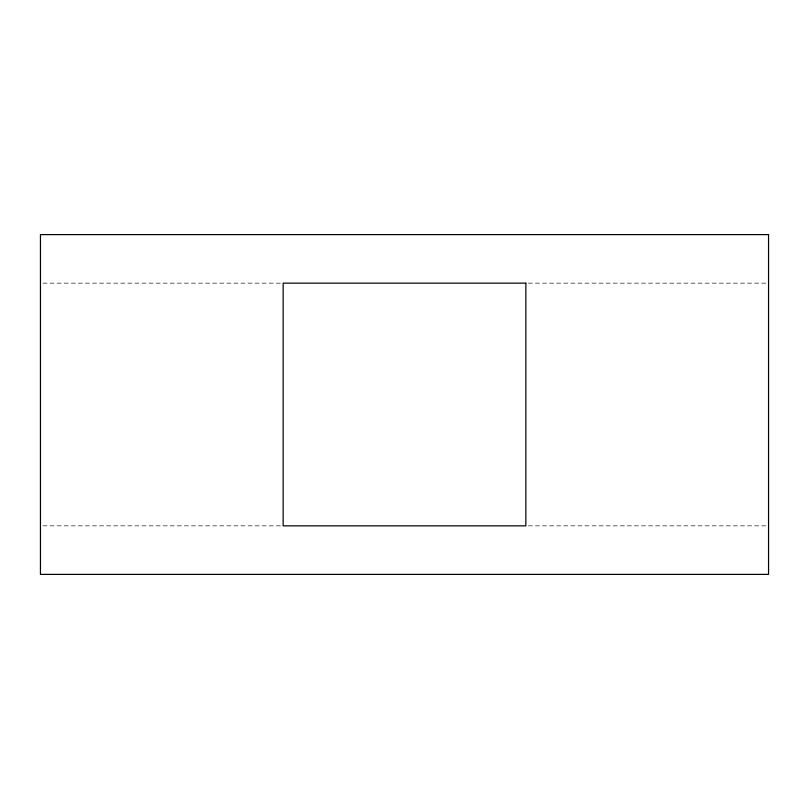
<?xml version="1.0" encoding="UTF-8"?>
<svg xmlns="http://www.w3.org/2000/svg" width="809" height="809" viewBox="0 0 809 809"><rect width="100%" height="100%" fill="white"/><g stroke="black" fill="none" stroke-linecap="round" stroke-linejoin="round"><path stroke-width="0.61" stroke-dasharray="4.04 3.03" d="M42.978 283.15L281.886 283.15M528.378 283.15L767.286 283.15M42.978 525.85L281.886 525.85M528.378 525.85L767.286 525.85"/><path stroke-width="1.21" d="M768.55 234.61L40.45 234.61L40.45 574.39L768.55 574.39L768.55 234.61M525.85 283.15L283.15 283.15L283.15 525.85L525.85 525.85L525.85 283.15"/></g></svg>
